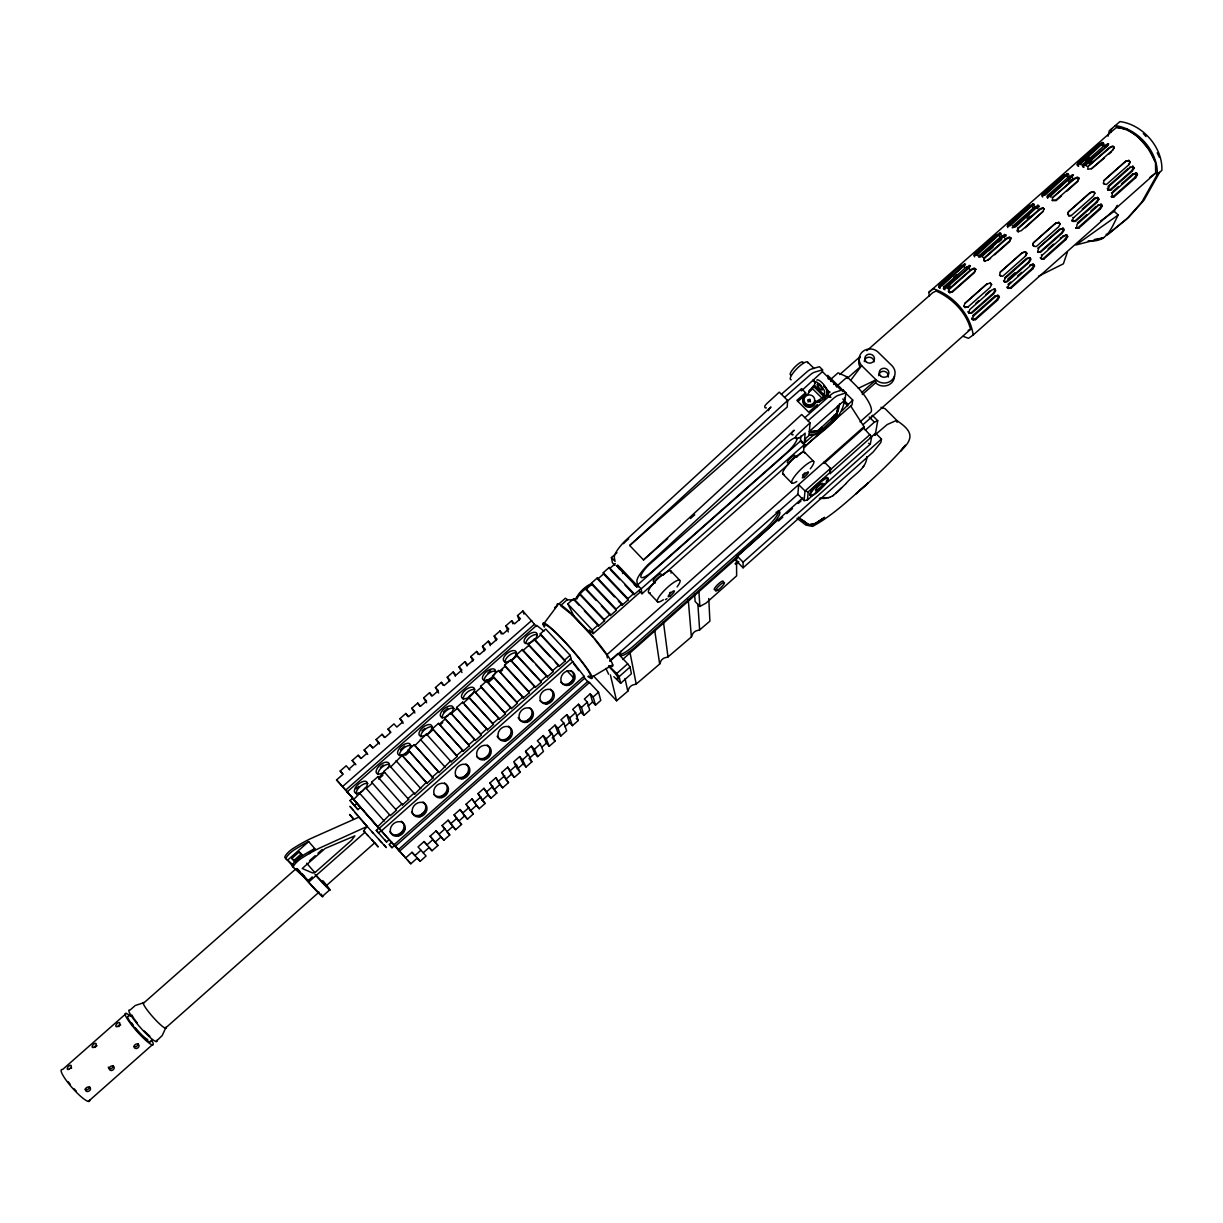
<?xml version="1.0" encoding="UTF-8"?>
<svg xmlns="http://www.w3.org/2000/svg" width="1223" height="1223" viewBox="0 0 1223 1223"><rect width="100%" height="100%" fill="white"/><g stroke="black" fill="none" stroke-linecap="round" stroke-linejoin="round"><path stroke-width="1.5" d="M869.843 438.247L875.546 433.187L881.493 439.057L880.881 442.39L873.222 451.96L743.08 567.808L743.11 562.167L737.224 556.098L802.823 497.807M768.579 410.638L768.594 409.888A3.791 0.933 -45.1 0 1 770.964 407.014L624.999 540.979A22.274 5.565 -43.8 0 0 614.328 557.627L615.062 561.388L611.408 557.55L616.973 552.674M863.79 428.157L871.586 436.81L830.172 473.622L830.524 468.317L824.195 461.973L824.042 463.425L863.79 428.157L864.019 426.659L850.612 405.837M830.172 473.622L830.524 468.317L804.994 490.989L804.123 500.635L807.44 500.024L870.348 444.102L871.586 436.81M766.362 407.871A11.802 2.95 -45.1 0 1 764.818 406.862L764.834 406.112A3.776 0.948 -45.1 0 1 767.188 403.238L779.28 392.14L787.627 400.471L787.23 407.03L629.692 545.489L643.497 559.935L667.697 538.624M797.946 401.434L805.391 394.891L805.575 392.721L801.554 388.731L801.386 390.901L822.376 371.654L822.559 369.789L819.441 366.701L811.231 369.117A8.576 2.11 -45.4 0 0 806.584 372.159L781.405 394.249M866.786 457.784L866.847 456.76M654.855 582.393L641.983 593.782L641.188 588.844L637.519 584.976L800.454 441.075L800.851 436.061M609.941 661.2L797.885 494.337L798.68 484.614L804.994 490.989L808.22 491.845L830.341 472.185M866.862 456.836C866.526 469.189 852.63 475.12 846.01 483.559M800.882 440.402L804.749 444.285L804.505 447.221C818.187 432.086 844.008 421.171 844.558 397.704M809.427 390.397L808.25 393.989A6.39 5.993 1.6 0 0 802.976 399.875A6.39 5.993 1.6 0 0 808.265 405.791A6.39 5.993 1.6 0 0 815.389 401.954L822.039 398.178L824.501 395.197L824.531 391.039A7.445 2.049 48.8 0 0 819.976 384.741A7.445 2.049 48.8 0 0 815.114 381.698L814.396 385.169L809.427 390.397L809.29 391.88L811.827 389.648M643.497 559.935L801.692 414.505L810.085 422.898L808.953 435.587L805.651 438.507L805.33 442.267L813.708 434.853M804.015 397.903A6.39 5.977 1.6 0 0 806.293 406.648A6.39 5.977 1.6 0 0 815.252 403.407L815.588 401.297M807.44 500.024L808.22 491.845M817.239 406.663L817.438 404.523L808.724 412.212L796.861 400.38L805.575 392.721M815.405 402.703L819.364 401.878L819.502 400.425M809.381 435.266L816.521 434.593L821.596 429.242L821.795 427.331L816.796 431.75A27.456 25.714 1.8 0 1 809.626 432.422M816.796 431.75L836.945 413.084L838.03 406.097M828.109 378.626L828.231 377.433M828.537 379.054L828.674 377.876M830.616 381.117L830.753 379.925M823.752 385.749L829.714 392.614L826.075 389.006M831.059 381.545L831.181 380.368M833.704 382.86L834.01 384.465L834.147 383.288M837.587 406.005A27.38 25.652 1.8 0 1 836.608 415.988L831.625 420.391L831.839 418.465L836.822 414.062A27.456 25.714 1.8 0 0 837.847 407.504M836.226 385.352L836.532 386.957L836.67 385.78M816.521 434.593L836.593 415.988M836.822 414.062L836.945 413.084M842.54 391.589L842.769 389.755L834.697 392.354A8.607 2.003 -45.3 0 0 830.081 395.442L804.856 417.67M842.295 409.231L842.097 410.79L852.721 400.028L827.726 375.323M842.769 389.755L845.919 392.873L845.001 399.936L809.351 431.413L816.888 430.802M852.721 400.028L852.049 404.844L803.435 447.817M862.337 394.525L875.592 382.814L876.081 379.803L861.665 365.646A11.038 10.258 4 0 1 862.551 351.72A11.038 10.258 4 0 1 877.564 351.643L891.995 365.738A11.038 10.273 4.8 0 1 891.689 380.277A11.038 10.273 4.8 0 1 876.081 379.803L858.317 388.318M836.471 416.951L837.602 410.332A27.334 25.607 1.8 0 0 837.465 406.969M1088.088 166.313L1087.736 169.248L1091.512 168.728L1113.006 149.772L1114.199 146.974L1112.762 145.965L1109.567 147.372L1088.088 166.313L1109.597 148.029L1112.777 146.622L1114.229 147.631L1113.006 149.772M875.225 435.006L877.732 420.681L872.351 415.361M1061.518 195.863L1056.106 200.633L1052.284 200.48L1052.651 197.53L1074.268 178.466L1077.478 177.06L1078.915 178.084L1077.738 181.554L1066.915 191.094M1017.368 230.581L1018.514 232.003L1017.429 231.208L1017.796 228.242L1039.565 209.057L1042.776 207.635L1044.259 209.316L1042.776 207.635M1017.429 231.208L1017.796 228.242M983.934 260.04L985.096 261.477L984.026 260.652L984.393 257.686L1006.3 238.378L1009.51 236.956L1010.932 238.011L1009.739 241.512L994.681 254.797M984.026 260.652L984.393 257.686M948.513 291.257L948.987 288.873L971.031 269.442L974.272 268.005L975.679 269.091L974.471 272.607L952.411 292.068L949.69 292.694L948.513 291.257L949.69 292.694M948.62 291.854L948.987 288.873M315.656 874.904L326.082 885.88L323.392 881.814M1108.084 136.196L1109.292 130.739L1119.947 121.581C1142.542 124.425 1162.981 147.494 1161.85 170.44L1157.004 174.369M1110.774 132.359L1111.585 128.721M593.293 675.784L616.606 700.779L627.781 691.24L629.341 687.739A9.646 9.218 6.3 0 1 632.383 685.14L636.205 684.07L659.656 664.043L661.169 660.573A9.601 9.127 8.7 0 1 664.196 658.005L667.987 656.934L691.392 636.938L692.891 633.514A9.555 9.035 10.7 0 1 695.887 630.961L699.648 629.906L709.906 621.146L708.759 598.506M810.528 401.786L809.366 400.074L808.006 401.893M1090.289 192.561L1068.26 212.007L1067.618 214.575L1068.642 211.701L1090.289 192.561L1093.607 191.644L1094.891 193.142L1093.362 196.108L1071.317 215.554L1068.612 215.722L1071.317 215.554M1103.498 182.915L1104.124 180.347L1125.634 161.329L1128.921 160.427L1130.205 161.925L1128.691 164.876L1106.784 184.199C1106.739 185.514 1100.776 181.937 1104.476 184.046M1032.732 245.426L1033.374 242.827L1055.159 223.58L1058.873 222.357L1060.158 223.855L1058.614 226.836L1036.462 246.404C1035.055 246.847 1030.974 246.205 1033.741 242.551L1055.541 223.274M999.634 274.716L1000.292 272.118L1022.229 252.718L1025.577 251.8L1026.877 253.299L1025.317 256.295L1003.028 275.955C1002.799 277.468 997.051 273.616 1000.628 275.878M964.855 307.477L967.943 307.034L964.855 307.477L963.846 306.316L964.84 303.442L986.915 283.935L964.84 303.442M1067.327 252.305L1063.383 263.816L1038.51 276.23M1107.472 143.595L1108.053 144.757L1083.578 165.502L1082.997 167.154L1082.997 164.341L1104.43 145.461L1108.695 143.855L1107.335 146.087L1085.856 164.998L1082.401 165.992M1077.203 164.799L1077.784 163.148L1099.171 144.345L1102.198 142.48L1103.987 143.901L1099.752 145.506L1078.38 164.31L1077.784 165.961L1077.203 164.799L1080.643 163.806L1103.421 142.739M1047.637 195.481L1047.01 197.163L1050.45 196.184L1073.458 174.889L1069.208 176.479L1047.637 195.481L1047.622 198.309M1042.531 194.182L1041.904 195.863L1045.329 194.9L1068.275 173.666L1064.056 175.241L1042.531 194.182L1042.516 197.01M1012.858 226.102L1012.216 227.814L1015.61 226.867L1038.801 205.418L1034.582 206.962L1012.858 226.102L1013.47 227.249L1035.178 208.124L1039.412 206.565M1007.844 224.696L1007.202 226.408L1010.595 225.475L1033.725 204.088L1029.521 205.632L1007.844 224.696L1007.813 227.554M968.845 312.094L969.854 309.48L991.914 289.958L994.926 289.025L995.767 290.539L993.917 293.566L971.872 313.073L969.503 313.256L968.127 311.85L969.503 313.256M972.53 318.653L973.539 316.038L995.553 296.532L998.549 295.599L999.39 297.128L997.54 300.139L975.557 319.616L973.187 319.799L971.658 318.347L973.187 319.799M1004.266 280.755L1005.275 278.141L1027.198 258.741L1030.179 257.824L1030.989 259.368L1029.155 262.379L1007.248 281.764L1004.175 281.687L1003.533 280.526L1004.909 281.917M1007.874 287.344L1008.883 284.73L1030.744 265.36L1033.71 264.458L1034.536 265.972L1032.686 268.984L1010.84 288.338L1007.614 288.215L1006.972 287.069L1008.501 288.506M1038.709 248.559L1037.7 251.174L1038.312 252.351L1040.635 252.198L1062.39 232.936L1064.239 229.939L1063.429 228.395L1059.73 229.068L1037.945 248.345L1060.494 229.282L1063.429 228.395M1041.216 257.808L1042.225 255.194L1063.949 235.947L1066.899 235.061L1067.694 236.589L1065.86 239.586L1044.152 258.833L1041.828 258.97L1040.299 257.533L1040.926 258.71L1044.152 258.833M979.516 255.454L978.843 257.197L982.222 256.28L1005.596 234.663L1001.377 236.207L979.516 255.454L980.143 256.585L1002.004 237.354L1006.208 235.81L1005.596 234.663M1072.556 220.323L1073.58 217.709L1095.212 198.554L1098.132 197.683L1098.911 199.242L1097.077 202.238L1075.46 221.378L1072.403 221.302L1071.791 220.109L1073.167 221.501M1134.18 168.025L1132.62 166.282L1134.18 168.025L1132.345 171.021L1110.866 190.024L1107.824 189.947L1108.252 186.141L1128.386 168.315M1108.604 190.131L1109.032 186.324L1130.526 167.306L1133.415 166.466M974.609 253.956L973.936 255.683L977.299 254.781L1000.597 233.241L996.409 234.77L974.609 253.956L974.563 256.83M1136.717 173.207L1133.828 174.063L1112.38 193.051L1111.952 196.842L1114.214 196.735L1135.632 177.748L1137.466 174.767L1136.717 173.207L1132.865 173.834L1121.445 183.97M943.483 288.322L944.202 286.549L966.201 267.18L970.389 265.666L968.891 268.02L946.847 287.436L943.483 288.322L944.141 289.454L944.844 287.695L969.885 266.461L969.258 265.315M938.683 286.717L939.386 284.944L961.339 265.636L965.497 264.137L942.016 285.83L938.683 286.717L940.166 288.124L939.524 286.992M939.325 287.848L940.028 286.075L965.008 264.917L964.366 263.786M1052.284 200.48L1056.045 199.991L1077.692 180.912L1078.915 178.084M1018.453 231.376L1021.174 230.75L1042.959 211.533L1044.197 208.674M985.019 260.851L987.741 260.224L1009.663 240.885L1010.932 238.011M949.583 292.083L952.32 291.456L974.379 271.995L975.679 269.091M897.025 422.332L897.575 421.125L885.131 408.727L880.988 407.335M1117.165 205.372L1114.199 211.334L1100.624 220.95M836.242 413.986L838.565 409.078A21.983 20.577 2.1 0 0 839.467 403.773M831.625 420.391L834.055 415.27M1130.205 161.925L1128.691 164.876M1026.877 253.299L1025.317 256.295M986.579 284.195L990.294 282.987L991.593 284.5L990.019 287.512L967.607 307.294M1088.21 240.839C1107.044 242.796 1110.683 229.435 1118.174 215.003L1114.199 211.334M1159.557 172.474L1144.009 200.175L1128.967 217.006L1108.94 233.41A10.747 6.467 51.6 0 1 1106.142 234.357M968.784 313.012L971.154 312.828L993.183 293.321L995.033 290.31L994.192 288.781L994.926 289.025M972.3 319.493L974.67 319.31L996.653 299.834L998.503 296.822L997.662 295.309L994.666 296.241L972.652 315.733L973.539 316.038M1004.175 281.687L1006.514 281.519L1028.405 262.15L1030.24 259.138L1029.43 257.61L1026.449 258.512L1004.542 277.896L1005.275 278.141M1007.614 288.215L1009.953 288.062L1031.784 268.708L1033.618 265.712L1032.808 264.183L1029.842 265.085L1030.744 265.36M1038.312 252.351L1037.563 252.137L1039.886 251.984L1061.625 232.737L1063.475 229.725L1062.665 228.181M1043.234 258.557L1064.927 239.341L1066.762 236.345L1065.967 234.801L1060.31 238.103M1072.403 221.302L1074.696 221.164L1096.297 202.04L1098.132 199.043L1097.352 197.499L1094.432 198.355L1082.263 209.133M1077.967 227.784L1099.508 208.69L1101.342 205.693L1100.562 204.149L1101.51 204.394L1102.29 205.938L1100.455 208.934L1078.9 228.044L1075.674 227.921L1078.9 228.044M1107.824 189.947L1110.087 189.84L1131.55 170.838L1133.385 167.841M1111.952 196.842L1111.004 196.613L1113.266 196.506L1134.684 177.534L1136.503 174.537L1135.754 172.993M813.937 386.804L813.845 387.737M863.942 465.764L863.178 466.865M850.596 380.491L861.665 365.646L847.05 378.519M543.134 624.601L557.291 605.691A41.689 5.03 48.5 0 1 589.348 632.474A41.689 5.03 48.5 0 1 610.155 665.862M870.363 418.159L872.488 415.514M367.16 826.458L363.537 830.906L364.943 832.328L309.083 881.707L293.444 867.55A8.041 1.926 -40.8 0 1 295.37 863.56A8.041 1.926 -40.8 0 1 301.791 858.103A82.079 19.064 -40.6 0 1 321.221 847.325L367.16 826.458L358.935 817.117L312.798 837.663A81.972 19.492 -40.5 0 0 293.321 848.334A8.026 1.972 -40.7 0 0 286.885 853.761A8.026 1.972 -40.7 0 0 284.99 857.782L292.939 864.814M825.173 396.772C828.567 392.445 821.015 399.233 824.837 397.093M841.546 487.916L832.848 495.789M835.691 493.618L846.102 483.498M826.626 396.818L827.726 392.354L826.687 392.904L826.687 389.143A7.445 2.064 48.8 0 0 822.146 382.845A7.445 2.064 48.8 0 0 817.27 379.803L816.842 380.154M629.692 545.489L787.627 400.471M810.085 422.898L797.962 434.058A3.807 0.871 -45 0 0 795.562 436.932L795.516 437.651A11.863 2.736 -45 0 0 797.258 438.476L798.68 438.017M736.017 564.338L738.83 561.816M549.142 730.33L552.093 733.54L555.074 741.138L549.28 746.305L546.192 738.784L543.257 735.573L537.356 740.817L540.291 744.027L543.471 751.472L537.661 756.64L534.39 749.286L531.455 746.076L525.538 751.319L528.474 754.545L531.852 761.822L526.028 767.02L522.557 759.819L519.622 756.594L513.691 761.853L516.626 765.094L520.203 772.202L514.363 777.4L507.759 767.127L501.827 772.416L508.523 782.613L502.668 787.811L495.881 777.69L489.934 782.98L496.813 793.024L490.958 798.252L483.972 788.285L478.01 793.589L485.088 803.465L479.217 808.709L472.047 798.894L466.07 804.214L473.347 813.937L467.461 819.181L460.077 809.534L454.1 814.854L461.56 824.424L455.659 829.683L448.107 820.19L442.099 825.525L449.758 834.942L443.857 840.201L436.091 830.86L430.083 836.211L433.003 839.498L426.98 844.848L424.06 841.562L418.037 846.928L426.078 856.024L420.146 861.313L417.272 858.057L410.852 863.774L398.209 849.786L587.697 681.532L589.471 682.48L598.536 692.203L600.783 700.427L595.509 705.136L592.605 702.002L590.22 693.808L584.38 699.006L587.33 702.185L589.746 710.257L583.983 715.394L581.078 712.26L578.525 704.219L572.654 709.432L575.605 712.612L578.219 720.53L572.44 725.667L569.536 722.533L566.784 714.645L560.914 719.873L563.864 723.068L566.662 730.819L560.868 735.971L557.978 732.822L555.028 725.101L549.142 730.33L550.365 733.387M399.432 851.254L589.471 682.48M830.356 469.754L870.119 434.44M874.72 435.22L887.149 424.58L893.661 421.66A24.75 5.045 -45.1 0 1 897.575 421.125C913.321 431.551 913.673 438.996 900.617 451.012C886.751 466.299 871.449 480.211 855.962 493.832L868.376 482.779C850.596 498.235 833.475 515.128 812.576 526.379L805.881 525.08L796.999 518.262M622.675 659.457L738.249 556.74M778.485 520.983L782.751 517.191M786.771 513.629L792.473 508.554M798.176 503.479L801.034 500.941M735.069 563.834L737.912 561.311M405.47 858.103L411.998 852.293L420.146 861.313M627.659 663.814L630.044 666.978L631.404 673.735L620.642 683.321L619.128 676.686L616.744 673.521L627.659 663.814L617.951 653.479L609.773 660.741M743.11 562.167L881.493 439.057M420.941 850.214L414.918 855.596L411.998 852.293M439.011 834.147L445.019 828.797M451.027 823.461L457.02 818.126M463.013 812.791L468.99 807.47M474.967 802.15L480.945 796.846M486.907 791.541L492.869 786.236M498.816 780.931L504.763 775.642M510.694 770.368L516.626 765.094M522.557 759.819L528.474 754.545M534.39 749.286L540.291 744.027M546.192 738.784L552.093 733.54M560.868 735.971L557.978 728.297L563.864 723.068M572.44 725.667L569.735 717.84L575.605 712.612M583.983 715.394L581.475 707.398L587.33 702.185M595.509 705.136L593.17 696.972L598.536 692.203M619.128 676.686L630.044 666.978M423.204 852.783L429.135 847.508L432.009 850.749L437.941 845.475L433.003 839.498M437.941 845.475L435.067 842.234L440.968 836.975L436.091 830.86M448.107 820.19L452.785 826.458L446.884 831.716L449.758 834.942M460.077 809.534L464.572 815.97L458.686 821.214L454.1 814.854M473.347 813.937L470.458 810.727L476.328 805.498L472.047 798.894M485.088 803.465L482.198 800.27L488.069 795.042L483.972 788.285M495.881 777.69L499.779 784.616L493.924 789.829L489.934 782.98M507.759 767.127L511.474 774.22L505.634 779.418L508.523 782.613M519.622 756.594L523.138 763.84L517.298 769.022L514.409 763.29M528.947 758.657L534.772 753.475L531.455 746.076M541.743 747.268L546.391 743.141L543.257 735.573M552.184 737.973L557.978 732.822M564.919 726.645L569.536 722.533M576.461 716.357L581.078 712.26M587.988 706.099L592.605 702.002M365.662 813.173L381.362 830.983L572.761 661.628L570.178 658.845M1007.844 279.027L1014.937 272.744M165.334 1028.222L318.668 892.454M326.082 885.88L374.635 842.907L378.182 846.928L375.109 843.075M1010.718 282.024L1007.981 284.455L1008.883 284.73M1017.536 275.985L1021.648 272.347M1048.096 248.911L1053.523 244.111M1077.432 222.938L1086.865 214.575M1090.916 210.998L1096.312 206.213M1112.869 191.552L1118.586 186.492M1101.51 204.394L1098.606 205.265L1077.02 224.39L1076.607 228.166M88.377 1101.419L152.187 1044.901M155.978 1041.537L162.185 1035.56L166.083 1027.198A17.076 2.4 48.4 0 1 153.181 1017.307A17.076 2.4 48.4 0 1 144.161 1002.631L135.31 1005.459L130.035 1010.091A20.959 3.088 48.4 0 0 140.966 1028.222A20.959 3.088 48.4 0 0 156.941 1040.223M322.199 896.535L329.614 889.962A22.366 0.963 48.5 0 0 326.021 884.519L322.75 880.652M860.014 421.889L870.47 412.625A24.429 6.956 48.6 0 0 855.687 385.306L847.249 376.974L838.122 372.832L830.218 379.772M378.916 828.078L376.287 830.417L386.544 841.974L389.189 839.635L352.652 798.206L350.023 800.515L357.926 809.595L360.571 807.272M399.126 834.422L404.844 829.362M419.092 816.719L426.231 810.39M441.916 796.494L447.618 791.434M461.881 778.791L469.005 772.462M484.705 758.55L490.408 753.506M504.671 740.848L510.373 735.803M527.48 720.622L531.76 716.831M546.024 704.188L551.726 699.128M568.848 683.963L573.113 680.156M391.681 842.097L389.097 844.405L392.017 847.692L394.616 845.383L389.633 840.018M863.316 424.396L970.573 329.293C966.277 312.308 951.876 297.999 936.038 290.998L932.599 292.801L866.878 350.649M607.434 657.928L606.7 654.901L864.019 426.659M381.362 830.983L393.852 844.971L584.044 676.243L572.761 661.628M584.044 676.243L584.64 678.245L395.182 846.362L398.209 849.786M1150.002 177.243L1155.674 173.07L1155.506 162.949C1148.856 146.363 1135.479 129.164 1116.507 127.406L1110.866 132.176M865.303 430.221L874.399 422.149L877.732 420.681M963.128 336.34L968.509 338.297L973.172 335.026L1155.934 172.825M309.495 860.717L315.152 855.733M317.98 853.241L322.215 849.496M1138.72 137.664L1149.437 149.573L1155.032 161.207M303.625 876.738L304.252 876.188L302.035 873.589M314.877 872.656L351.628 840.186L354.869 835.859L325.15 848.441L302.234 868.498L312.538 872.962L314.877 872.656L306.667 863.209M308.058 880.682L312.262 876.967M640.439 591.917L593.262 633.621L592.36 630.074L598.307 624.831L573.709 598.674L567.778 603.887L574.061 616.316L593.063 637.229M604.514 620.764L604.238 619.587L610.17 614.343L585.557 588.263L579.626 593.461L579.947 594.684L604.514 620.764L598.582 625.993L584.38 610.889M616.346 610.308L616.102 609.1L622.018 603.872L597.374 577.868L591.473 583.05L591.764 584.304L616.346 610.308L610.43 615.521L601.38 605.935M628.148 599.866L627.934 598.659L633.835 593.43L609.176 567.487L603.275 572.67L603.551 573.939L628.148 599.866L622.247 605.079L618.364 600.982M861.451 392.721L876.081 379.803M624.984 585.114L634.049 594.653L639.935 589.455M641.188 588.844L804.749 444.285M1022.229 252.718L1000.292 272.118M1125.634 161.329L1104.124 180.347M389.617 814.824L377.571 826.901L353.539 799.643L365.509 787.597L390.32 815.619L396.435 810.207L395.748 809.397L401.878 803.985L402.55 804.81L408.65 799.414L407.993 798.588L414.093 793.177L414.75 794.017L426.292 782.399L402.122 755.386L390.641 766.989L389.938 766.087L383.854 771.453L384.557 772.34L378.473 777.706L377.739 776.834L371.624 782.2L372.373 783.072L366.258 788.438M433.003 777.889L432.376 777.018L438.461 771.637L414.276 744.685L408.207 750.035L433.003 777.889L426.919 783.255L402.122 755.386M457.234 756.456L456.668 755.539L462.722 750.188L438.491 723.389L432.453 728.694L457.234 756.456L451.18 761.807L426.399 734.029L414.918 745.617L439.072 772.523L450.614 760.905L451.18 761.807M469.311 745.77L468.776 744.838L474.814 739.502L450.568 712.764L444.53 718.069L469.311 745.77L463.288 751.105L438.491 723.389M481.373 735.115L480.853 734.167L486.876 728.832L462.615 702.17L456.592 707.46L457.157 708.469L481.373 735.115L475.35 740.435L450.568 712.764M493.404 724.475L492.9 723.512L498.923 718.191L474.631 691.591L468.623 696.881L469.158 697.905L493.404 724.475L487.396 729.795L464.434 704.586M505.405 713.865L504.931 712.871L510.939 707.567L486.616 681.043L480.624 686.317L481.143 687.357L505.405 713.865L499.397 719.17L474.631 691.591M517.375 703.271L516.932 702.262L522.924 696.972L498.587 670.51L492.609 675.769L493.098 676.839L517.375 703.271L511.397 708.576L486.616 681.043M529.33 692.707L528.902 691.683L534.879 686.393L510.526 660.007L504.564 665.251L505.023 666.336L529.33 692.707L523.352 697.997L498.587 670.51M541.254 682.159L540.856 681.119L546.819 675.845L522.45 649.52L516.488 654.764L516.932 655.864L541.254 682.159L535.292 687.433L510.526 660.007M553.148 671.641L552.781 670.571L558.728 665.312L534.344 639.063L528.397 644.292L528.81 645.408L553.148 671.641L547.201 676.9L535.674 664.456M565.026 661.139L564.674 660.053L570.132 655.238L545.718 629.05L540.276 633.835L540.673 634.982L565.026 661.139L559.094 666.397L555.242 662.255M663.447 574.795L787.933 464.709M796.509 457.127L803.664 450.798L805.147 433.156L802.655 435.342A7.231 1.666 -45 0 1 798.68 438.017M377.571 826.901L379.084 828.491L571.156 658.601L570.132 655.238M976.015 303.136L978.782 300.69M985.677 294.59L989.804 290.936M381.163 830.662L378.519 833.001L376.287 830.417M355.985 788.896L358.859 786.374M380.368 767.478L383.227 764.956M400.441 749.821L404.737 746.045M421.935 730.911L424.809 728.404M443.445 712.015L447.756 708.224M487.885 672.94L490.759 670.418M579.198 605.385L574.03 599.897L579.947 594.684M596.212 600.447L585.863 589.486L591.764 584.304M614.481 596.885L597.665 579.106L603.551 573.939M615.322 563.589L609.436 568.756L609.176 567.487M929.465 296.088L928.792 292.358L1111.126 131.946M1116.507 127.406L1127.117 129.256L1138.98 137.435M402.795 756.288L408.864 750.953M433.064 729.657L427.026 734.977L426.399 734.029M439.088 724.352L445.126 719.048M451.134 713.758L457.157 708.469M469.158 697.905L463.165 703.179L462.615 702.17M475.151 692.615L481.143 687.357M487.121 682.098L493.098 676.839M499.06 671.58L505.023 666.336M510.985 661.093L516.932 655.864M533.121 661.689L522.878 650.636L528.81 645.408M550.121 656.736L534.741 640.195L540.673 634.982M378.595 779.051L382.875 775.29M405.684 755.202L408.543 752.695M439.898 725.101L442.757 722.594M488.374 682.449L494.077 677.42M499.779 672.405L502.622 669.898M308.67 841.592L307.187 842.341A81.987 19.43 -40.5 0 0 294.514 849.71A8.041 1.957 -40.7 0 0 288.093 855.152A8.041 1.957 -40.7 0 0 286.197 859.158L287.527 860.197L308.67 841.592L314.8 848.624L309.159 853.608M975.235 255.087L997.035 235.917L1001.209 234.388L1000.597 233.241M1008.471 225.842L1030.118 206.794L1034.322 205.235L1033.725 204.088M1043.127 195.344L1064.637 176.402L1068.871 174.828M839.742 374.528L859.738 356.933M291.838 858.439L299.176 851.972L300.476 853.027L302.356 855.183L295.018 861.634L291.838 858.439L295.018 861.634M953.65 277.285L956.401 274.869M1085.504 161.191L1089.785 157.431M354.395 805.651L357.04 803.312M293.719 860.61L301.057 854.143L302.356 855.183M1048.233 196.628L1072.846 175.76L1072.265 174.614M988.918 250.715L993.168 246.97M998.839 241.971L1001.668 239.463M829.805 391.757L827.36 393.913L830.891 397.429M836.654 386.3L847.249 376.974M950.24 286.151L947.489 288.582L946.847 287.436M1027.106 218.443L1029.827 216.043M1068.596 181.875L1071.302 179.506M1089.311 163.637L1092.17 161.115M819.364 401.878L825.403 397.888M126.244 1013.439L62.587 1069.529A21.081 3.959 48.4 0 0 72.784 1088.455A21.081 3.959 48.4 0 0 89.676 1099.798M949.079 289.484L971.123 270.054L974.349 268.632L975.771 269.702M984.469 258.298L1006.376 239.005L1009.587 237.583L1011.008 238.638M1017.857 228.869L1039.626 209.699L1042.837 208.277M1078.961 178.726L1077.524 177.702L1074.314 179.124L1052.651 197.53M690.46 518.552L694.725 514.791M144.161 1002.631L295.813 868.942M990.569 258.42L987.741 260.224M1025.317 227.784L1042.959 211.533M1104.445 158.012L1091.512 168.728M1108.741 154.22L1111.6 151.698M808.021 420.834L833.26 398.591A8.622 1.987 -45.3 0 1 837.862 395.488L845.919 392.873M348.586 793.528L336.539 779.938L343.036 774.251L340.177 771.025L346.185 765.766L349.946 770.016M355.878 764.803L352.178 760.507L358.171 755.264L361.03 758.474L367.007 753.215L364.148 750.02L370.126 744.776L372.984 747.987L378.962 742.743L376.103 739.548L382.065 734.32L384.924 737.515L390.886 732.287L388.027 729.091L393.974 723.878L396.833 727.074L402.78 721.86L399.921 718.665L405.853 713.468L408.711 716.647L414.658 711.45L411.784 708.27L417.716 703.072L420.574 706.252L426.506 701.054L423.632 697.89L429.548 692.707L432.422 695.872L438.323 690.689L435.449 687.525L441.35 682.358L444.224 685.507L450.125 680.34L447.251 677.19L453.137 672.023L456.011 675.172L461.897 670.021L459.022 666.871L464.893 661.719L467.767 664.869L473.637 659.717L470.763 656.583L476.634 651.446L479.508 654.58L485.363 649.428L482.489 646.31L488.344 641.173L491.218 644.307L497.073 639.17L494.184 636.052L500.024 630.946L502.913 634.049L508.737 628.943L505.863 625.824L511.688 620.718L514.577 623.822L520.386 618.731L517.512 615.628L522.848 610.95L536.408 626.466M349.029 768.977L355.037 763.718L352.178 760.507M784.555 397.399L809.733 375.293A8.592 2.094 -45.4 0 1 814.38 372.235L822.559 369.789M342.44 786.649L531.73 620.474M628.698 538.808L625.824 541.33A15.41 3.852 -43.8 0 0 623.577 543.731M786.863 401.633L801.554 388.731M345.605 790.165L534.405 624.311M554.569 607.739L565.423 598.2L567.334 599.606L560.547 605.675L574.061 616.316M364.485 811.843L347.103 791.954L536.668 625.366L543.945 631.114M928.792 292.358L933.164 288.735C953.069 294.942 970.374 314.219 973.172 335.026M1107.075 235.091L1126.78 218.963L1141.778 202.162L1157.264 174.507C1158.288 151.591 1137.894 128.583 1115.33 125.633M1125.221 161.65L1128.921 160.427M1089.907 192.867L1093.607 191.644M1094.891 193.142L1093.209 191.965M1055.159 223.58L1058.873 222.357M1060.158 223.855L1058.491 222.647M1021.862 253.008L1025.577 251.8M990.294 282.987L991.593 284.5M1118.174 215.003L1075.98 244.982L1103.666 237.812L1094.402 239.479M833.597 495.3L830.386 496.997M814.426 524.132L824.47 517.451L814.426 524.132L808.739 524.789L801.447 519.607L808.739 524.789L811.384 524.896L815.695 523.383L808.739 524.789L801.447 519.607M592.054 677.038L612.708 664.823M665.388 599.622L666.994 598.674M694.588 594.286L695.123 601.471L699.892 606.455L706.007 603.122L736.628 575.85L736.521 556.939M314.8 848.624L313.333 849.389A82.063 19.125 -40.6 0 0 300.675 856.819A8.041 1.926 -40.7 0 0 294.254 862.261A8.041 1.926 -40.7 0 0 292.328 866.266L293.642 867.275L287.527 860.197M968.173 330.378L970.573 329.293M828.491 497.715L830.478 496.981M828.842 497.608L819.441 498.373M821.596 429.242L816.001 431.23A24.75 23.176 1.8 0 1 809.55 431.841M826.84 498.128L824.745 498.418M824.409 498.449L820.679 498.403M1100.853 238.76L1102.397 238.516M567.243 599.79L572.777 599.943M1129.731 167.138L1130.526 167.306M1131.55 170.838L1132.345 171.021M1132.865 173.834L1133.828 174.063M1136.503 174.537L1137.466 174.767M1134.684 177.534L1135.632 177.748M1107.228 188.755L1108.007 188.938M1110.087 189.84L1110.866 190.024M1111.432 192.821L1112.38 193.051M1113.266 196.506L1114.214 196.735M1097.352 197.499L1098.132 197.683M1098.132 199.043L1098.911 199.242M1094.432 198.355L1095.212 198.554M1096.297 202.04L1097.077 202.238M1101.342 205.693L1102.29 205.938M1097.658 205.021L1098.606 205.265M1099.508 208.69L1100.455 208.934M1072.8 217.495L1073.58 217.709M1074.696 221.164L1075.46 221.378M1065.967 234.801L1066.899 235.061M1066.762 236.345L1067.694 236.589M1063.032 235.687L1063.949 235.947M1064.927 239.341L1065.86 239.586M1041.308 254.934L1042.225 255.194M1032.808 264.183L1033.71 264.458M1033.618 265.712L1034.536 265.972M1031.784 268.708L1032.686 268.984M1009.953 288.062L1010.84 288.338M997.662 295.309L998.549 295.599M998.503 296.822L999.39 297.128M994.666 296.241L995.553 296.532M996.653 299.834L997.54 300.139M974.67 319.31L975.557 319.616M868.636 443.292L870.348 444.102M608.84 665.893L616.744 673.521M835.447 384.374L840.125 387.538L842.188 390.565M798.283 517.146L804.23 521.64M620.642 683.321L613.854 676.655M634.263 584.793L637.122 587.116L616.56 565.515L619.709 569.505M593.262 633.621L589.272 629.983L590.189 633.483M296.929 868.544L299.589 871.036M571.691 614.45L589.073 632.536M869.217 417.028L874.399 422.149M822.376 371.654L841.378 390.443M807.684 362.161L814.09 368.49M842.723 399.004L847.982 404.217M843.824 401.893L847.768 405.791M813.112 379.803L815.42 382.08M813.035 380.659L815.344 382.937M827.268 394.769L829.622 397.108M814.396 385.169L824.501 395.197M813.326 386.116L823.431 396.13M811.965 388.165L822.039 398.178M800.454 441.075L804.168 444.805M804.719 452.403L813.647 461.377M782.949 474.111L791.831 483.1M797.885 494.337L804.123 500.635M735.329 559.828L743.08 567.808M670.739 570.912L679.606 580.145M648.909 592.696L657.729 601.961M617.661 565.041L638.437 586.857M617.905 566.31L636.052 585.374M614.986 565.408L612.417 562.718L611.408 557.55M639.4 591.061L641.983 593.782M610.736 570.117L619.801 579.656M603.275 572.67L627.934 598.659M591.473 583.05L616.102 609.1M393.852 844.971L400.15 851.621L393.714 844.176M579.626 593.461L604.238 619.587M376.256 825.204L375.507 824.394L379.084 828.491M567.778 603.887L592.36 630.074M353.539 799.643L360.418 807.226M336.539 779.938L348.784 793.406M347.103 791.954L352.744 797.977L349.793 794.629M584.64 678.245L587.697 681.532M540.276 633.835L564.674 660.053M590.22 693.808L593.17 696.972M567.105 670.892L574.55 678.903M353.401 818.523L349.595 814.426L353.416 819.196M371.823 839.88L374.635 842.907L366.839 834.346M528.397 644.292L552.781 670.571M578.525 704.219L581.475 707.398M576.278 718.436L578.219 720.53M516.488 654.764L540.856 681.119M566.784 714.645L569.735 717.84M504.564 665.251L528.902 691.683M555.028 725.101L557.978 728.297M353.569 810.283L349.961 806.354L357.666 815.451M378.687 839.177L386.285 847.6L384.053 844.757M553.148 739.028L555.074 741.138M492.609 675.769L516.932 702.262M546.391 743.141L549.28 746.305M480.624 686.317L504.931 712.871M534.772 753.475L537.661 756.64M529.926 759.712L531.852 761.822M468.623 696.881L492.9 723.512M523.138 763.84L526.028 767.02M518.262 770.077L520.203 772.202M456.592 707.46L480.853 734.167M511.474 774.22L514.363 777.4M340.177 771.025L342.73 773.823M444.53 718.069L468.776 744.838M499.779 784.616L502.668 787.811M494.887 790.899L496.813 793.024M432.453 728.694L456.668 755.539M488.069 795.042L490.958 798.252M420.33 739.349L445.126 767.157M476.328 805.498L479.217 808.709M404.92 857.048L398.866 850.26M408.207 750.035L432.376 777.018M464.572 815.97L467.461 819.181M372.082 831.808L381.591 842.525M459.649 822.284L461.56 824.424M396.038 760.737L420.834 788.636M452.785 826.458L455.659 829.683M350.023 800.515L357.926 809.595M389.938 766.087L414.75 794.017M383.854 771.453L408.65 799.414M440.968 836.975L443.857 840.201M377.739 776.834L402.55 804.81M371.624 782.2L396.435 810.207M315.014 874.537L318.867 878.878A22.366 0.963 48.5 0 0 329.599 889.947M359.394 792.978L384.205 821.03M363.353 822.055L373.183 833.153M367.833 835.584L363.995 831.258L364.943 832.328M407.29 859.738L410.852 863.774M354.838 812.317L364.378 823.11M304.252 876.188L309.083 881.707M964.183 306.071L965.176 307.218M299.176 851.972L301.057 854.143M1068 214.285L1068.994 215.431M1033.099 245.135L1034.092 246.297M1025.21 252.076L1026.51 253.574M1143.367 133.567L1145.966 136.563M1128.508 160.748L1129.792 162.246M384.664 839.788L386.544 841.974M424.06 841.562L432.009 850.749M389.755 845.047L392.017 847.692M358.171 755.264L360.602 758.153M430.083 836.211L435.067 842.234M364.148 750.02L367.741 754.408M608.611 674.209L605.92 668.4M370.126 744.776L372.48 747.742M594.21 638.696L606.7 654.901M376.103 739.548L379.558 744.027M442.099 825.525L444.01 828.002M382.065 734.32L384.328 737.347M388.027 729.091L390.259 732.149M426.292 782.399L426.919 783.255M414.276 744.685L414.918 745.617M399.921 718.665L403.147 723.343M438.461 771.637L439.072 772.523M466.07 804.214L470.458 810.727M405.853 713.468L407.978 716.617M411.784 708.27L414.903 713.04M417.716 703.072L419.749 706.283M478.01 793.589L482.198 800.27M423.632 697.89L426.628 702.751M462.722 750.188L463.288 751.105M429.548 692.707L431.505 695.979M435.449 687.525L438.66 693.044M944.339 288.613L944.982 289.744M939.386 284.944L940.028 286.075M944.202 286.549L944.844 287.695M441.35 682.358L442.925 685.14M474.814 739.502L475.35 740.435M966.201 267.18L966.843 268.311M963.999 266.476L964.626 267.623M961.339 265.636L961.966 266.782M968.891 268.02L969.518 269.167M982.222 256.28L982.864 257.426M977.299 254.781L977.926 255.913M447.251 677.19L449.56 681.394M501.827 772.416L504.87 778.011M999.13 235.55L999.757 236.696M996.409 234.77L997.035 235.917M1004.435 234.342L1005.046 235.489M1004.129 236.987L1004.74 238.133M999.451 232.92L1000.062 234.052M1001.377 236.207L1002.004 237.354M453.137 672.023L455.399 676.273M1032.288 206.366L1032.9 207.513M1029.521 205.632L1030.118 206.794M1037.624 205.097L1038.235 206.259M1037.379 207.696L1037.975 208.858M1034.582 206.962L1035.178 208.124M1032.548 203.782L1033.16 204.929M486.876 728.832L487.396 729.795M1050.45 196.184L1051.046 197.346M459.022 666.871L461.973 672.589M1064.056 175.241L1064.637 176.402M1072.067 177.152L1072.647 178.313M1069.208 176.479L1069.804 177.625M1067.083 173.391L1067.679 174.537M1066.884 175.913L1067.465 177.075M1080.643 163.806L1081.224 164.967M1077.784 163.148L1078.38 164.31M1078.12 165.013L1078.701 166.16M1085.856 164.998L1086.437 166.16M1082.997 164.341L1083.578 165.502M1083.333 166.206L1083.914 167.368M464.893 661.719L467.064 666.046M1104.43 145.461L1105.011 146.622M1102.198 142.48L1102.779 143.641M1102.045 144.956L1102.626 146.118M1099.171 144.345L1099.752 145.506M498.923 718.191L499.397 719.17M470.763 656.583L472.888 660.94M1157.233 152.829L1159.404 157.339M476.634 651.446L478.01 654.381M525.538 751.319L526.899 754.255M510.939 707.567L511.397 708.576M482.489 646.31L484.507 650.743M488.344 641.173L490.316 645.652M494.184 636.052L496.11 640.577M522.924 696.972L523.352 697.997M500.024 630.946L501.277 633.973M505.863 625.824L508.309 631.955M534.879 686.393L535.292 687.433M511.688 620.718L512.88 623.806M522.45 649.52L522.878 650.636M517.512 615.628L519.255 620.29M522.848 610.95L523.979 614.068M546.819 675.845L547.201 676.9M534.344 639.063L534.741 640.195M558.728 665.312L559.094 666.397M573.709 598.674L574.03 599.897M585.557 588.263L585.863 589.486M598.307 624.831L598.582 625.993M610.369 674.943L616.606 700.779M597.374 577.868L597.665 579.106M610.17 614.343L610.43 615.521M625.029 678.49L627.781 691.24M629.983 652.501L636.205 684.07M622.018 603.872L622.247 605.079M622.492 572.425L622.69 573.511M633.835 593.43L634.049 594.653M637.519 584.976L636.923 581.338A22.35 5.259 -43.8 0 1 647.823 564.843L794.155 430.251A3.791 0.887 -45 0 0 791.77 433.125L791.724 433.844A11.848 2.767 -45 0 0 793.192 434.776M654.672 630.135L659.656 664.043M663.416 621.788L667.987 656.934M688.228 599.392L691.392 636.938M697.859 604.055L699.648 629.906M698.945 592.207L699.892 606.455M737.224 556.098L737.224 557.657M463.41 699.51A7.827 3.959 -39.2 0 1 466.896 692.539A7.827 3.959 -39.2 0 1 474.738 689.558M544.327 627.124A36.889 4.051 48.5 0 1 570.728 648.144A36.889 4.051 48.5 0 1 587.911 676.502M363.521 790.241A7.965 3.99 -41.3 0 1 354.334 790.761A7.965 3.99 -41.3 0 1 363.751 781.298A7.965 3.99 -41.3 0 1 364.989 788.774M529.467 707.643A7.842 6.635 -48.4 0 1 529.039 719.17A7.842 6.635 -48.4 0 1 518.139 717.656M571.156 670.708A7.812 6.589 -50.8 0 1 571.386 681.547A7.812 6.589 -50.8 0 1 560.791 682.189M465.917 763.916A7.919 6.681 -44.9 0 1 466.345 774.679A7.919 6.681 -44.9 0 1 455.384 775.55M487.243 745.021A7.888 6.665 -46.1 0 1 487.641 755.799A7.888 6.665 -46.1 0 1 476.741 756.624M423.02 801.906A7.98 6.711 -42.6 0 1 422.791 813.371A7.98 6.711 -42.6 0 1 411.478 812.133M383.701 772.309A7.934 3.99 -40.9 0 1 376.118 771.193A7.934 3.99 -40.9 0 1 384.924 762.342A7.934 3.99 -40.9 0 1 387.966 768.029M378.075 774.572A7.934 3.99 -40.9 0 1 381.821 767.356A7.934 3.99 -40.9 0 1 389.571 764.467M544.724 626.314A34.473 3.791 48.5 0 1 570.912 648.771A34.473 3.791 48.5 0 1 588.508 676.09M550.35 689.145A7.827 6.604 -49.6 0 1 550.625 699.969A7.827 6.604 -49.6 0 1 539.939 700.657M399.524 755.707A7.904 3.99 -40.5 0 1 404.018 747.88A7.904 3.99 -40.5 0 1 411.906 746.198M420.911 736.903A7.873 3.975 -40 0 1 424.519 729.81A7.873 3.975 -40 0 1 432.315 726.859M320.946 893.921A22.381 1.055 48.5 0 1 316.635 891.124A22.381 1.055 48.5 0 1 297.036 868.911M318.806 891.98A16.847 0.795 48.5 0 1 313.241 887.072A16.847 0.795 48.5 0 1 299.742 871.678M356.81 794.66A7.965 4.005 -41.3 0 1 359.394 787.123A7.965 4.005 -41.3 0 1 367.863 783.546M444.515 782.873A7.95 6.696 -43.7 0 1 444.989 793.62A7.95 6.696 -43.7 0 1 433.951 794.553M525.814 643.359A7.766 3.914 -37.9 0 1 530.063 637.061A7.766 3.914 -37.9 0 1 537.172 634.63M448.061 715.684A7.858 3.959 -39.6 0 1 440.433 713.896A7.858 3.959 -39.6 0 1 450.92 705.824A7.858 3.959 -39.6 0 1 449.682 714.431M442.191 718.176A7.858 3.959 -39.6 0 1 446.548 710.487A7.858 3.959 -39.6 0 1 454.513 708.698M573.449 663.615A34.489 3.669 48.5 0 1 578.815 670.556M505.191 662.759A7.781 3.929 -38.3 0 1 508.554 655.91A7.781 3.929 -38.3 0 1 516.442 652.868M508.493 726.202A7.873 6.65 -47.3 0 1 508.111 737.729A7.873 6.65 -47.3 0 1 497.134 736.277M401.236 821.199A8.011 6.727 -41.5 0 1 401.052 832.649A8.011 6.727 -41.5 0 1 389.648 831.457M484.339 681.104A7.812 3.944 -38.8 0 1 487.763 674.194A7.812 3.944 -38.8 0 1 495.621 671.182M147.723 1039.489A13.774 2.064 48.4 0 1 135.508 1028.023M133.414 1025.363A13.774 2.064 48.4 0 1 131.732 1022.978M149.925 1036.248A17.091 2.522 48.4 0 1 144.375 1031.02M137.373 1023.07A17.091 2.522 48.4 0 1 134.484 1019.218M133.735 1018.117A17.091 2.522 48.4 0 1 131.931 1015.014M150.597 1040.911A17.107 2.553 48.4 0 1 137.526 1031.142A17.107 2.553 48.4 0 1 128.629 1016.328M151.407 1039.947A20.974 3.134 48.4 0 1 146.638 1041.109A20.974 3.134 48.4 0 1 127.498 1019.263A20.974 3.134 48.4 0 1 130.8 1016.435M76.346 1091.161A17.198 3.241 48.4 0 1 73.9 1088.592M70.368 1084.48A17.198 3.241 48.4 0 1 68.289 1081.789M71.133 1068.352A2.66 1.284 -46.8 0 1 71.653 1067.939M95.104 1047.454A2.645 1.284 -46.5 0 1 97.06 1045.726M118.692 1026.647A2.629 1.284 -46.1 0 1 119.105 1026.112M119.579 1025.623A2.629 1.284 -46.1 0 1 120.649 1024.92M89.585 1086.59A2.66 2.125 -29.2 0 1 85.09 1089.112M113.296 1065.6A2.645 2.125 -29.9 0 1 111.201 1068.505A2.645 2.125 -29.9 0 1 108.297 1067.144M138.092 1043.662A2.629 2.125 -30.6 0 1 134.133 1046.475M663.386 599.774A15.517 3.455 -43.7 0 1 658.968 596.946A15.517 3.455 -43.7 0 1 675.646 581.261A15.517 3.455 -43.7 0 1 677.053 586.918M653.846 581.307A5.305 1.223 -43.7 0 1 655.941 577.011A5.305 1.223 -43.7 0 1 661.077 574.091M655.054 583.172A5.748 1.315 -43.7 0 1 657.332 578.525A5.748 1.315 -43.7 0 1 662.881 575.345M783.989 474.325A15.379 3.44 -44.8 0 1 791.266 460.918A15.379 3.44 -44.8 0 1 804.979 453.397M796.815 481.48A15.395 3.363 -44.7 0 1 793.803 477.49A15.395 3.363 -44.7 0 1 810.253 462.019A15.395 3.363 -44.7 0 1 810.299 468.791M650.208 592.712A15.486 3.547 -43.7 0 1 657.76 578.846A15.486 3.547 -43.7 0 1 670.984 573.159M788.499 464.266A5.718 1.284 -44.8 0 1 792.779 458.701A5.718 1.284 -44.8 0 1 796.8 456.928M791.25 379.757A12.215 3.058 -45.4 0 1 797.075 368.459A12.215 3.058 -45.4 0 1 807.899 363.063M790.929 374.972A8.943 2.247 -45.4 0 1 795.179 366.686A8.943 2.247 -45.4 0 1 803.114 362.742M788.376 462.707A5.274 1.192 -44.8 0 1 788.3 460.567A5.274 1.192 -44.8 0 1 793.452 455.72A5.274 1.192 -44.8 0 1 794.415 457.035M821.107 385.826A3.791 1.04 48.8 0 1 819.96 384.312M823.859 386.025A3.791 1.04 48.8 0 1 824.47 387.309M816.612 433.645A27.38 25.652 1.8 0 1 809.458 434.318M804.902 472.812A4.219 0.917 -44.7 0 1 802.563 475.013M670.326 592.222A4.25 0.948 -43.7 0 1 669.516 592.987M608.504 666.336A9.601 1.147 48.4 0 1 616.942 675.799A9.601 1.147 48.4 0 1 617.095 678.199M576.889 598.995A11.664 2.889 -43.3 0 1 583.57 590.25A11.664 2.889 -43.3 0 1 592.635 584.197M812.011 494.826A12.429 2.599 -44.7 0 1 812.026 489.98A12.429 2.599 -44.7 0 1 824.195 478.545A12.429 2.599 -44.7 0 1 826.228 481.465M824.699 483.544A12.429 2.599 -44.7 0 1 822.773 485.821M820.572 488.13A12.429 2.599 -44.7 0 1 815.94 492.257M621.467 650.728A19.492 4.235 -43.3 0 0 635.394 646.875L765.644 531.149A19.308 4.112 -44.4 0 0 778.761 516.03A19.308 4.112 -44.4 0 0 776.024 512.33M619.495 654.274A19.492 4.25 -43.3 0 0 634.095 645.499L764.329 529.819A19.293 4.128 -44.4 0 0 778.21 510.404M576.568 598.628A10.854 2.691 -43.3 0 1 582.851 589.501A10.854 2.691 -43.3 0 1 592.253 583.891M819.838 483.834A5.182 1.085 -44.7 0 1 816.169 487.488M894.517 376.134A10.992 10.227 4.9 0 1 887.531 385.398A10.992 10.227 4.9 0 1 875.592 382.814M859.769 366.533A11.007 10.227 4 0 1 860.396 356.78M878.664 375.66A4.861 4.525 4.9 0 1 884.26 371.349A4.861 4.525 4.9 0 1 888.188 377.112M864.309 361.58A4.846 4.51 4 0 1 869.263 357.223A4.846 4.51 4 0 1 874.002 361.855M714.828 589.731A6.146 1.284 -43.9 0 1 717.473 584.808A6.146 1.284 -43.9 0 1 723.221 581.384M814.701 400.334L814.411 401.618A5.366 5.014 1.6 0 1 805.59 403.437A5.366 5.014 1.6 0 1 807.532 395.182A5.366 5.014 1.6 0 1 814.701 400.334M808.036 399.982C809.29 405.058 812.378 396.833 808.036 399.982M905.28 445.34L900.617 451.012L905.28 445.34M786.588 443.429L648.618 565.148A15.456 3.638 -43.7 0 0 640.837 576.767A15.456 3.638 -43.7 0 0 649.795 573.587L785.992 453.32A14.783 3.409 -44.9 0 0 797.044 438.874A14.783 3.409 -44.9 0 0 786.588 443.414M526.868 722.258A7.858 6.635 -48.5 0 0 532.066 709.967A7.858 6.635 -48.5 0 0 519.668 713.254A7.858 6.635 -48.5 0 0 526.868 722.258M463.318 778.608A7.934 6.681 -44.9 0 0 468.501 766.301A7.934 6.681 -44.9 0 0 455.858 769.741A7.934 6.681 -44.9 0 0 463.318 778.608M423.326 736.078A7.888 3.975 -40 0 0 431.933 726.11A7.888 3.975 -40 0 0 421.216 729.076A7.888 3.975 -40 0 0 423.326 736.078M568.573 685.277A7.812 6.589 -50.8 0 0 573.786 673.002A7.812 6.589 -50.8 0 0 561.525 676.181A7.812 6.589 -50.8 0 0 568.573 685.277M465.978 698.562A7.827 3.944 -39.2 0 0 474.463 688.717A7.827 3.944 -39.2 0 0 463.655 691.775A7.827 3.944 -39.2 0 0 465.978 698.562M484.644 759.697A7.904 6.665 -46.1 0 0 489.842 747.391A7.904 6.665 -46.1 0 0 477.276 750.769A7.904 6.665 -46.1 0 0 484.644 759.697M507.897 661.674A7.797 3.929 -38.3 0 0 516.259 651.951A7.797 3.929 -38.3 0 0 505.374 655.115A7.797 3.929 -38.3 0 0 507.897 661.674M486.983 680.095A7.812 3.944 -38.8 0 0 495.391 670.296A7.812 3.944 -38.8 0 0 484.553 673.414A7.812 3.944 -38.8 0 0 486.983 680.095M547.766 703.729A7.842 6.619 -49.6 0 0 552.964 691.454A7.842 6.619 -49.6 0 0 540.627 694.679A7.842 6.619 -49.6 0 0 547.766 703.729M505.894 740.848A7.873 6.65 -47.3 0 0 511.092 728.556A7.873 6.65 -47.3 0 0 498.602 731.889A7.873 6.65 -47.3 0 0 505.894 740.848M401.878 754.958A7.904 3.975 -40.5 0 0 410.546 744.929A7.904 3.975 -40.5 0 0 399.89 747.834A7.904 3.975 -40.5 0 0 401.878 754.958M420.406 816.658A7.98 6.711 -42.6 0 0 425.573 804.337A7.98 6.711 -42.6 0 0 412.778 807.868A7.98 6.711 -42.6 0 0 420.406 816.658M441.9 797.595A7.95 6.696 -43.8 0 0 447.068 785.288A7.95 6.696 -43.8 0 0 434.364 788.774A7.95 6.696 -43.8 0 0 441.9 797.595M398.622 835.982A8.011 6.727 -41.5 0 0 403.773 823.645A8.011 6.727 -41.5 0 0 390.901 827.237A8.011 6.727 -41.5 0 0 398.622 835.982M528.749 643.344A7.766 3.914 -37.9 0 0 537.035 633.667A7.766 3.914 -37.9 0 0 526.119 636.877A7.766 3.914 -37.9 0 0 528.749 643.344M136.273 1048.493A2.645 2.125 -30.7 0 0 138.841 1044.931A2.645 2.125 -30.7 0 0 134.515 1045.252A2.645 2.125 -30.7 0 0 136.273 1048.493M111.431 1070.477A2.66 2.14 -29.9 0 0 114.014 1066.915A2.66 2.14 -29.9 0 0 109.642 1067.251A2.66 2.14 -29.9 0 0 111.431 1070.477M87.032 1091.482A2.675 2.14 -29.2 0 0 90.456 1088.455A2.675 2.14 -29.2 0 0 86.313 1087.782A2.675 2.14 -29.2 0 0 87.032 1091.482M68.778 1069.345A2.66 1.284 -46.8 0 0 71.255 1065.676A2.66 1.284 -46.8 0 0 67.8 1067.205A2.66 1.284 -46.8 0 0 68.778 1069.345M93.728 1047.362A2.645 1.284 -46.4 0 0 96.158 1043.708A2.645 1.284 -46.4 0 0 92.703 1045.252A2.645 1.284 -46.4 0 0 93.728 1047.362M117.377 1026.51A2.629 1.284 -46 0 0 119.793 1022.887A2.629 1.284 -46 0 0 116.323 1024.446A2.629 1.284 -46 0 0 117.377 1026.51M817.805 386.208A3.791 1.04 48.8 0 0 822.238 389.923A3.791 1.04 48.8 0 0 819.211 385.062A3.791 1.04 48.8 0 0 817.805 386.208M803.74 477.459A4.219 0.917 -44.7 0 0 808.449 472.2A4.219 0.917 -44.7 0 0 803.97 475.09A4.219 0.917 -44.7 0 0 803.74 477.459M669.822 596.212A4.25 0.948 -43.7 0 0 674.423 591.03A4.25 0.948 -43.7 0 0 669.608 594.195A4.25 0.948 -43.7 0 0 669.822 596.212M814.335 494.428A12.429 2.584 -44.7 0 0 828.261 478.988A12.429 2.584 -44.7 0 0 815.175 487.503A12.429 2.584 -44.7 0 0 814.335 494.428M817.209 490.087A5.182 1.085 -44.7 0 0 823.018 483.651A5.182 1.085 -44.7 0 0 817.545 487.228A5.182 1.085 -44.7 0 0 817.209 490.087M880.529 375.874A4.877 4.54 4.8 0 0 888.724 374.085A4.877 4.54 4.8 0 0 882.868 368.352A4.877 4.54 4.8 0 0 880.529 375.874M866.113 361.733A4.861 4.525 3.9 0 0 874.292 359.944A4.861 4.525 3.9 0 0 868.468 354.242A4.861 4.525 3.9 0 0 866.113 361.733M717.748 590.205A6.146 1.284 -43.9 0 0 724.49 582.698A6.146 1.284 -43.9 0 0 717.672 587.254A6.146 1.284 -43.9 0 0 717.748 590.205"/></g></svg>
